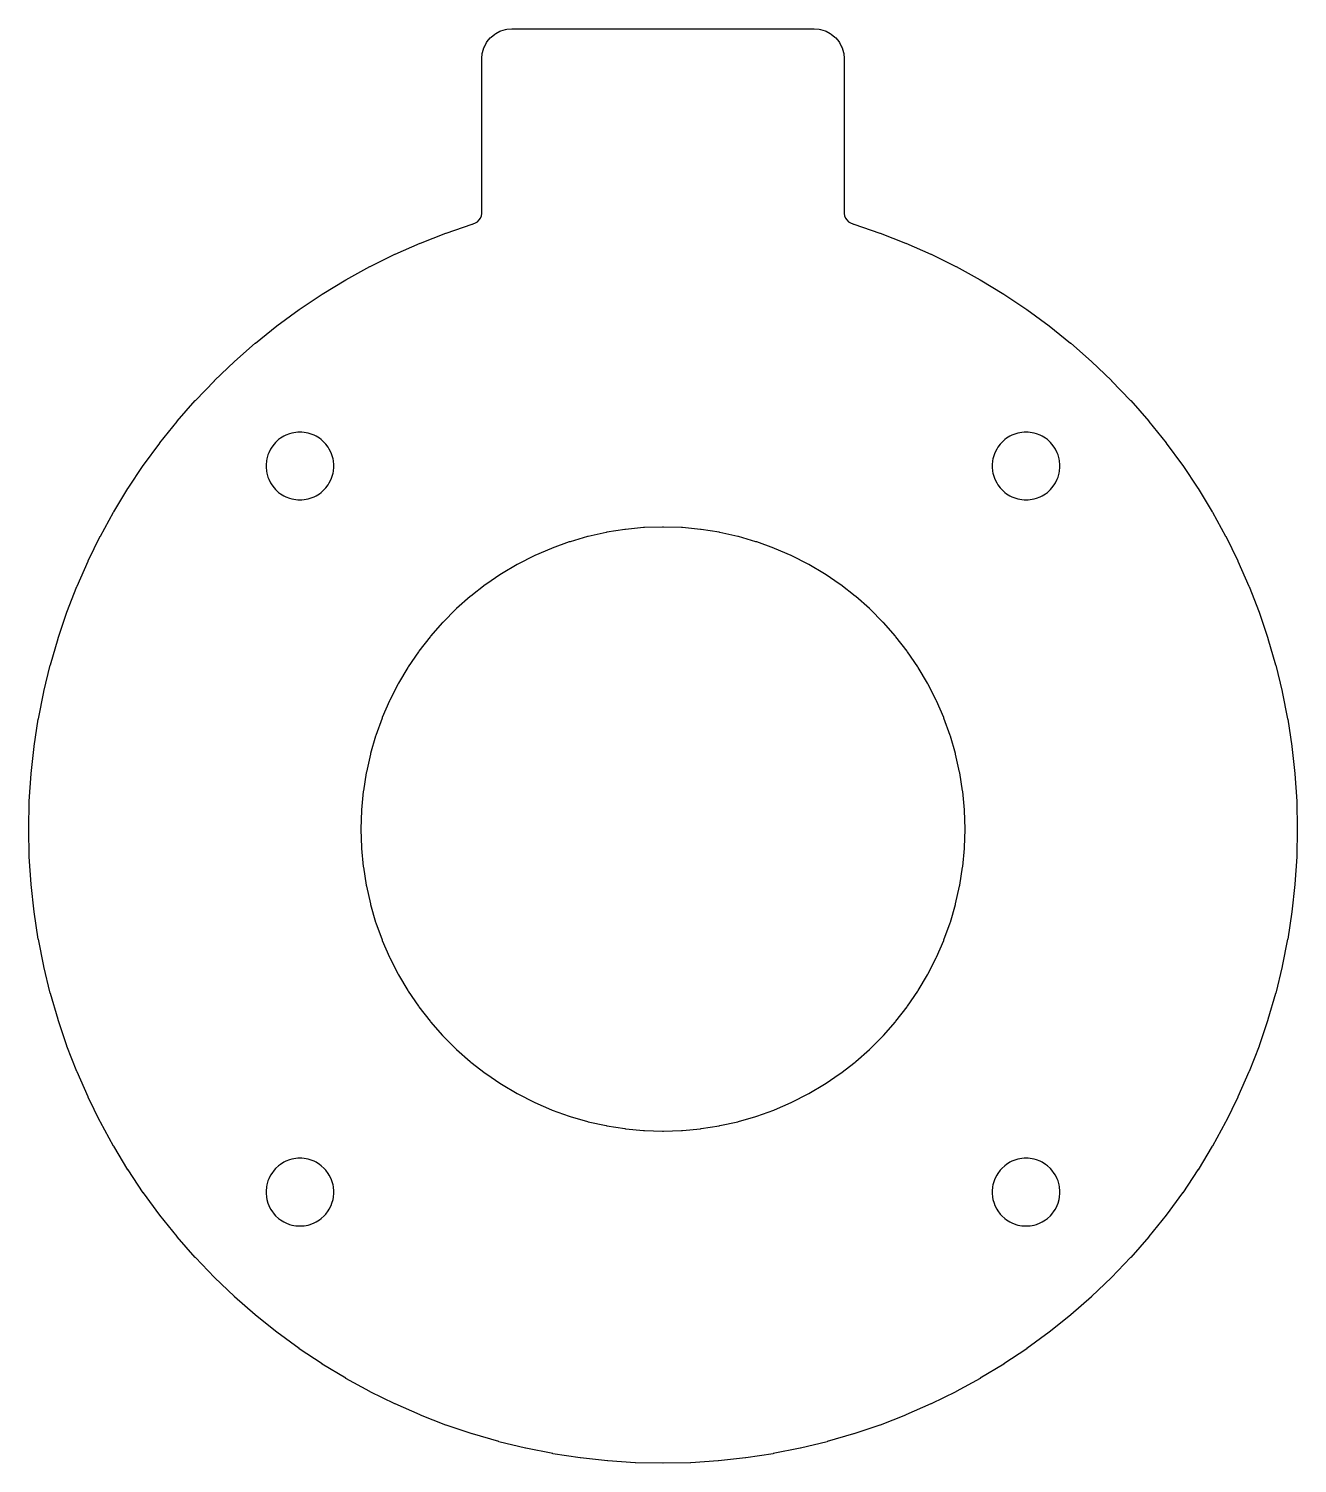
# Model space of a CAD drawing. Header units: millimetres. Extents: x -42 to 42, y -42 to 53.
import ezdxf

# ---------------------------------------------------------------- set-up
doc = ezdxf.new("R2010")
doc.units = ezdxf.units.MM
doc.layers.add('CUT', color=1, linetype='Continuous')

msp = doc.modelspace()

# ---------------------------------------------------------------- linework, layer by layer
at = {"layer": 'CUT'}
for points in [[(-12.5646, 40.0751), (-12.4179, 40.1341), (-12.2857, 40.2208), (-12.1732, 40.3318), (-12.0847, 40.4627), (-12.0236, 40.6085), (-11.9924, 40.7635), (-11.9923, 40.9215), (-11.9981, 40.9805), (-12, 41.0196), (-12, 50.9804), (-11.9981, 51.0195), (-11.9654, 51.3511), (-11.9502, 51.4278), (-11.8592, 51.7278), (-11.8292, 51.8), (-11.6815, 52.0765), (-11.638, 52.1415), (-11.4391, 52.3838), (-11.3838, 52.4391), (-11.1415, 52.638), (-11.0765, 52.6815), (-10.8, 52.8292), (-10.7278, 52.8592), (-10.4278, 52.9502), (-10.3511, 52.9654), (-10.0195, 52.9981), (-9.9804, 53), (9.9804, 53), (10.0195, 52.9981), (10.3511, 52.9654), (10.4278, 52.9502), (10.7278, 52.8592), (10.8, 52.8292), (11.0765, 52.6815), (11.1415, 52.638), (11.3838, 52.4391), (11.4391, 52.3838), (11.638, 52.1415), (11.6815, 52.0765), (11.8292, 51.8), (11.8592, 51.7278), (11.9502, 51.4278), (11.9654, 51.3511), (11.9981, 51.0195), (12, 50.9804), (12, 41.0196), (11.9981, 40.9805), (11.9923, 40.9215), (11.9924, 40.7635), (12.0236, 40.6085), (12.0847, 40.4627), (12.1732, 40.3318), (12.2857, 40.2208), (12.4179, 40.1341), (12.5646, 40.0751), (12.6213, 40.0586), (12.6379, 40.0533), (14.3566, 39.4699), (14.373, 39.4639), (16.0646, 38.8061), (16.0807, 38.7994), (17.742, 38.0684), (17.7578, 38.0611), (19.3856, 37.2583), (19.4011, 37.2503), (20.9923, 36.3773), (21.0075, 36.3685), (22.5591, 35.427), (22.5738, 35.4176), (24.083, 34.4092), (24.0972, 34.3992), (25.5609, 33.326), (25.5748, 33.3154), (26.9903, 32.1793), (27.0036, 32.1681), (28.3682, 30.9714), (28.3811, 30.9596), (29.6922, 29.7045), (29.7045, 29.6922), (30.9596, 28.3811), (30.9714, 28.3682), (32.1681, 27.0036), (32.1793, 26.9903), (33.3154, 25.5748), (33.326, 25.5609), (34.3992, 24.0972), (34.4092, 24.083), (35.4176, 22.5738), (35.427, 22.5591), (36.3685, 21.0075), (36.3773, 20.9923), (37.2503, 19.4011), (37.2583, 19.3856), (38.0611, 17.7578), (38.0684, 17.742), (38.7994, 16.0807), (38.8061, 16.0646), (39.4639, 14.373), (39.4699, 14.3566), (40.0533, 12.6379), (40.0586, 12.6213), (40.5664, 10.8788), (40.571, 10.8619), (41.0024, 9.0989), (41.0061, 9.0819), (41.3602, 7.3018), (41.3633, 7.2846), (41.6394, 5.4907), (41.6416, 5.4734), (41.8392, 3.6692), (41.8407, 3.6518), (41.9595, 1.8407), (41.9602, 1.8233), (41.9998, 0.0087), (41.9998, -0.0087), (41.9602, -1.8233), (41.9595, -1.8407), (41.8407, -3.6518), (41.8392, -3.6692), (41.6416, -5.4734), (41.6394, -5.4907), (41.3633, -7.2846), (41.3602, -7.3018), (41.0061, -9.0819), (41.0024, -9.0989), (40.571, -10.8619), (40.5664, -10.8788), (40.0586, -12.6213), (40.0533, -12.6379), (39.4699, -14.3566), (39.4639, -14.373), (38.8061, -16.0646), (38.7994, -16.0807), (38.0684, -17.742), (38.0611, -17.7578), (37.2583, -19.3856), (37.2503, -19.4011), (36.3773, -20.9923), (36.3685, -21.0075), (35.427, -22.5591), (35.4176, -22.5738), (34.4092, -24.083), (34.3992, -24.0972), (33.326, -25.5609), (33.3154, -25.5748), (32.1793, -26.9903), (32.1681, -27.0036), (30.9714, -28.3682), (30.9596, -28.3811), (29.7045, -29.6922), (29.6922, -29.7045), (28.3811, -30.9596), (28.3682, -30.9714), (27.0036, -32.1681), (26.9903, -32.1793), (25.5748, -33.3154), (25.5609, -33.326), (24.0972, -34.3992), (24.083, -34.4092), (22.5738, -35.4176), (22.5591, -35.427), (21.0075, -36.3685), (20.9923, -36.3773), (19.4011, -37.2503), (19.3856, -37.2583), (17.7578, -38.0611), (17.742, -38.0684), (16.0807, -38.7994), (16.0646, -38.8061), (14.373, -39.4639), (14.3566, -39.4699), (12.6379, -40.0533), (12.6213, -40.0586), (10.8788, -40.5664), (10.8619, -40.571), (9.0989, -41.0024), (9.0819, -41.0061), (7.3018, -41.3602), (7.2846, -41.3633), (5.4907, -41.6394), (5.4734, -41.6416), (3.6692, -41.8392), (3.6518, -41.8407), (1.8407, -41.9595), (1.8233, -41.9602), (0.0087, -41.9998), (-0.0087, -41.9998), (-1.8233, -41.9602), (-1.8407, -41.9595), (-3.6518, -41.8407), (-3.6692, -41.8392), (-5.4734, -41.6416), (-5.4907, -41.6394), (-7.2846, -41.3633), (-7.3018, -41.3602), (-9.0819, -41.0061), (-9.0989, -41.0024), (-10.8619, -40.571), (-10.8788, -40.5664), (-12.6213, -40.0586), (-12.6379, -40.0533), (-14.3566, -39.4699), (-14.373, -39.4639), (-16.0646, -38.8061), (-16.0807, -38.7994), (-17.742, -38.0684), (-17.7578, -38.0611), (-19.3856, -37.2583), (-19.4011, -37.2503), (-20.9923, -36.3773), (-21.0075, -36.3685), (-22.5591, -35.427), (-22.5738, -35.4176), (-24.083, -34.4092), (-24.0972, -34.3992), (-25.5609, -33.326), (-25.5748, -33.3154), (-26.9903, -32.1793), (-27.0036, -32.1681), (-28.3682, -30.9714), (-28.3811, -30.9596), (-29.6922, -29.7045), (-29.7045, -29.6922), (-30.9596, -28.3811), (-30.9714, -28.3682), (-32.1681, -27.0036), (-32.1793, -26.9903), (-33.3154, -25.5748), (-33.326, -25.5609), (-34.3992, -24.0972), (-34.4092, -24.083), (-35.4176, -22.5738), (-35.427, -22.5591), (-36.3685, -21.0075), (-36.3773, -20.9923), (-37.2503, -19.4011), (-37.2583, -19.3856), (-38.0611, -17.7578), (-38.0684, -17.742), (-38.7994, -16.0807), (-38.8061, -16.0646), (-39.4639, -14.373), (-39.4699, -14.3566), (-40.0533, -12.6379), (-40.0586, -12.6213), (-40.5664, -10.8788), (-40.571, -10.8619), (-41.0024, -9.0989), (-41.0061, -9.0819), (-41.3602, -7.3018), (-41.3633, -7.2846), (-41.6394, -5.4907), (-41.6416, -5.4734), (-41.8392, -3.6692), (-41.8407, -3.6518), (-41.9595, -1.8407), (-41.9602, -1.8233), (-41.9998, -0.0087), (-41.9998, 0.0087), (-41.9602, 1.8233), (-41.9595, 1.8407), (-41.8407, 3.6518), (-41.8392, 3.6692), (-41.6416, 5.4734), (-41.6394, 5.4907), (-41.3633, 7.2846), (-41.3602, 7.3018), (-41.0061, 9.0819), (-41.0024, 9.0989), (-40.571, 10.8619), (-40.5664, 10.8788), (-40.0586, 12.6213), (-40.0533, 12.6379), (-39.4699, 14.3566), (-39.4639, 14.373), (-38.8061, 16.0646), (-38.7994, 16.0807), (-38.0684, 17.742), (-38.0611, 17.7578), (-37.2583, 19.3856), (-37.2503, 19.4011), (-36.3773, 20.9923), (-36.3685, 21.0075), (-35.427, 22.5591), (-35.4176, 22.5738), (-34.4092, 24.083), (-34.3992, 24.0972), (-33.326, 25.5609), (-33.3154, 25.5748), (-32.1793, 26.9903), (-32.1681, 27.0036), (-30.9714, 28.3682), (-30.9596, 28.3811), (-29.7045, 29.6922), (-29.6922, 29.7045), (-28.3811, 30.9596), (-28.3682, 30.9714), (-27.0036, 32.1681), (-26.9903, 32.1793), (-25.5748, 33.3154), (-25.5609, 33.326), (-24.0972, 34.3992), (-24.083, 34.4092), (-22.5738, 35.4176), (-22.5591, 35.427), (-21.0075, 36.3685), (-20.9923, 36.3773), (-19.4011, 37.2503), (-19.3856, 37.2583), (-17.7578, 38.0611), (-17.742, 38.0684), (-16.0807, 38.7994), (-16.0646, 38.8061), (-14.373, 39.4639), (-14.3566, 39.4699), (-12.6379, 40.0533), (-12.6213, 40.0586)], [(-22.0956, 25.1597), (-22.1733, 25.2853), (-22.3342, 25.4983), (-22.4336, 25.6074), (-22.6309, 25.7872), (-22.7487, 25.8762), (-22.9757, 26.0167), (-23.1078, 26.0825), (-23.3568, 26.179), (-23.4988, 26.2194), (-23.7612, 26.2684), (-23.9082, 26.282), (-24.1751, 26.282), (-24.3221, 26.2684), (-24.5845, 26.2194), (-24.7265, 26.179), (-24.9754, 26.0825), (-25.1076, 26.0167), (-25.3345, 25.8762), (-25.4523, 25.7872), (-25.6496, 25.6074), (-25.7491, 25.4983), (-25.9099, 25.2853), (-25.9877, 25.1597), (-26.1067, 24.9208), (-26.16, 24.7831), (-26.233, 24.5264), (-26.2602, 24.3813), (-26.2848, 24.1154), (-26.2848, 23.9678), (-26.2602, 23.702), (-26.233, 23.5569), (-26.16, 23.3001), (-26.1067, 23.1625), (-25.9877, 22.9235), (-25.9099, 22.798), (-25.7491, 22.585), (-25.6496, 22.4759), (-25.4523, 22.296), (-25.3345, 22.2071), (-25.1076, 22.0665), (-24.9754, 22.0007), (-24.7265, 21.9043), (-24.5845, 21.8639), (-24.3221, 21.8149), (-24.1751, 21.8012), (-23.9082, 21.8012), (-23.7612, 21.8149), (-23.4988, 21.8639), (-23.3568, 21.9043), (-23.1078, 22.0007), (-22.9757, 22.0665), (-22.7487, 22.2071), (-22.6309, 22.296), (-22.4336, 22.4759), (-22.3342, 22.585), (-22.1733, 22.798), (-22.0956, 22.9235), (-21.9766, 23.1625), (-21.9233, 23.3001), (-21.8502, 23.5569), (-21.8231, 23.702), (-21.7985, 23.9678), (-21.7985, 24.1154), (-21.8231, 24.3813), (-21.8502, 24.5264), (-21.9233, 24.7831), (-21.9766, 24.9208)], [(25.7491, 25.4983), (25.6496, 25.6074), (25.4523, 25.7872), (25.3345, 25.8762), (25.1076, 26.0167), (24.9754, 26.0825), (24.7265, 26.179), (24.5845, 26.2194), (24.3221, 26.2684), (24.1751, 26.282), (23.9082, 26.282), (23.7612, 26.2684), (23.4988, 26.2194), (23.3568, 26.179), (23.1078, 26.0825), (22.9757, 26.0167), (22.7487, 25.8762), (22.6309, 25.7872), (22.4336, 25.6074), (22.3342, 25.4983), (22.1733, 25.2853), (22.0956, 25.1597), (21.9766, 24.9208), (21.9233, 24.7831), (21.8502, 24.5264), (21.8231, 24.3813), (21.7985, 24.1154), (21.7985, 23.9678), (21.8231, 23.702), (21.8502, 23.5569), (21.9233, 23.3001), (21.9766, 23.1625), (22.0956, 22.9235), (22.1733, 22.798), (22.3342, 22.585), (22.4336, 22.4759), (22.6309, 22.296), (22.7487, 22.2071), (22.9757, 22.0665), (23.1078, 22.0007), (23.3568, 21.9043), (23.4988, 21.8639), (23.7612, 21.8149), (23.9082, 21.8012), (24.1751, 21.8012), (24.3221, 21.8149), (24.5845, 21.8639), (24.7265, 21.9043), (24.9754, 22.0007), (25.1076, 22.0665), (25.3345, 22.2071), (25.4523, 22.296), (25.6496, 22.4759), (25.7491, 22.585), (25.9099, 22.798), (25.9877, 22.9235), (26.1067, 23.1625), (26.16, 23.3001), (26.233, 23.5569), (26.2602, 23.702), (26.2848, 23.9678), (26.2848, 24.1154), (26.2602, 24.3813), (26.233, 24.5264), (26.16, 24.7831), (26.1067, 24.9208), (25.9877, 25.1597), (25.9099, 25.2853)], [(19.0281, 6.1562), (19.0126, 6.204), (18.604, 7.3388), (18.5855, 7.3856), (18.1065, 8.4925), (18.0851, 8.538), (17.5375, 9.6127), (17.5133, 9.6567), (16.8994, 10.6949), (16.8724, 10.7373), (16.1945, 11.7349), (16.1649, 11.7756), (15.4257, 12.7286), (15.3936, 12.7673), (14.596, 13.6721), (14.5616, 13.7087), (13.7087, 14.5616), (13.6721, 14.596), (12.7673, 15.3936), (12.7286, 15.4257), (11.7756, 16.1649), (11.7349, 16.1945), (10.7373, 16.8724), (10.6949, 16.8994), (9.6567, 17.5133), (9.6127, 17.5375), (8.538, 18.0851), (8.4925, 18.1065), (7.3856, 18.5855), (7.3388, 18.604), (6.204, 19.0126), (6.1562, 19.0281), (4.9979, 19.3646), (4.9493, 19.3771), (3.7722, 19.6403), (3.7228, 19.6497), (2.5315, 19.8384), (2.4816, 19.8447), (1.2808, 19.9582), (1.2307, 19.9613), (0.0251, 19.9992), (-0.0251, 19.9992), (-1.2307, 19.9613), (-1.2808, 19.9582), (-2.4816, 19.8447), (-2.5315, 19.8384), (-3.7228, 19.6497), (-3.7722, 19.6403), (-4.9493, 19.3771), (-4.9979, 19.3646), (-6.1562, 19.0281), (-6.204, 19.0126), (-7.3388, 18.604), (-7.3856, 18.5855), (-8.4925, 18.1065), (-8.538, 18.0851), (-9.6127, 17.5375), (-9.6567, 17.5133), (-10.6949, 16.8994), (-10.7373, 16.8724), (-11.7349, 16.1945), (-11.7756, 16.1649), (-12.7286, 15.4257), (-12.7673, 15.3936), (-13.6721, 14.596), (-13.7087, 14.5616), (-14.5616, 13.7087), (-14.596, 13.6721), (-15.3936, 12.7673), (-15.4257, 12.7286), (-16.1649, 11.7756), (-16.1945, 11.7349), (-16.8724, 10.7373), (-16.8994, 10.6949), (-17.5133, 9.6567), (-17.5375, 9.6127), (-18.0851, 8.538), (-18.1065, 8.4925), (-18.5855, 7.3856), (-18.604, 7.3388), (-19.0126, 6.204), (-19.0281, 6.1562), (-19.3646, 4.9979), (-19.3771, 4.9493), (-19.6403, 3.7722), (-19.6497, 3.7228), (-19.8384, 2.5315), (-19.8447, 2.4816), (-19.9582, 1.2808), (-19.9613, 1.2307), (-19.9992, 0.0251), (-19.9992, -0.0251), (-19.9613, -1.2307), (-19.9582, -1.2808), (-19.8447, -2.4816), (-19.8384, -2.5315), (-19.6497, -3.7228), (-19.6403, -3.7722), (-19.3771, -4.9493), (-19.3646, -4.9979), (-19.0281, -6.1562), (-19.0126, -6.204), (-18.604, -7.3388), (-18.5855, -7.3856), (-18.1065, -8.4925), (-18.0851, -8.538), (-17.5375, -9.6127), (-17.5133, -9.6567), (-16.8994, -10.6949), (-16.8724, -10.7373), (-16.1945, -11.7349), (-16.1649, -11.7756), (-15.4257, -12.7286), (-15.3936, -12.7673), (-14.596, -13.6721), (-14.5616, -13.7087), (-13.7087, -14.5616), (-13.6721, -14.596), (-12.7673, -15.3936), (-12.7286, -15.4257), (-11.7756, -16.1649), (-11.7349, -16.1945), (-10.7373, -16.8724), (-10.6949, -16.8994), (-9.6567, -17.5133), (-9.6127, -17.5375), (-8.538, -18.0851), (-8.4925, -18.1065), (-7.3856, -18.5855), (-7.3388, -18.604), (-6.204, -19.0126), (-6.1562, -19.0281), (-4.9979, -19.3646), (-4.9493, -19.3771), (-3.7722, -19.6403), (-3.7228, -19.6497), (-2.5315, -19.8384), (-2.4816, -19.8447), (-1.2808, -19.9582), (-1.2307, -19.9613), (-0.0251, -19.9992), (0.0251, -19.9992), (1.2307, -19.9613), (1.2808, -19.9582), (2.4816, -19.8447), (2.5315, -19.8384), (3.7228, -19.6497), (3.7722, -19.6403), (4.9493, -19.3771), (4.9979, -19.3646), (6.1562, -19.0281), (6.204, -19.0126), (7.3388, -18.604), (7.3856, -18.5855), (8.4925, -18.1065), (8.538, -18.0851), (9.6127, -17.5375), (9.6567, -17.5133), (10.6949, -16.8994), (10.7373, -16.8724), (11.7349, -16.1945), (11.7756, -16.1649), (12.7286, -15.4257), (12.7673, -15.3936), (13.6721, -14.596), (13.7087, -14.5616), (14.5616, -13.7087), (14.596, -13.6721), (15.3936, -12.7673), (15.4257, -12.7286), (16.1649, -11.7756), (16.1945, -11.7349), (16.8724, -10.7373), (16.8994, -10.6949), (17.5133, -9.6567), (17.5375, -9.6127), (18.0851, -8.538), (18.1065, -8.4925), (18.5855, -7.3856), (18.604, -7.3388), (19.0126, -6.204), (19.0281, -6.1562), (19.3646, -4.9979), (19.3771, -4.9493), (19.6403, -3.7722), (19.6497, -3.7228), (19.8384, -2.5315), (19.8447, -2.4816), (19.9582, -1.2808), (19.9613, -1.2307), (19.9992, -0.0251), (19.9992, 0.0251), (19.9613, 1.2307), (19.9582, 1.2808), (19.8447, 2.4816), (19.8384, 2.5315), (19.6497, 3.7228), (19.6403, 3.7722), (19.3771, 4.9493), (19.3646, 4.9979)], [(-21.9233, -23.3001), (-21.9766, -23.1625), (-22.0956, -22.9235), (-22.1733, -22.798), (-22.3342, -22.585), (-22.4336, -22.4759), (-22.6309, -22.296), (-22.7487, -22.2071), (-22.9757, -22.0665), (-23.1078, -22.0007), (-23.3568, -21.9043), (-23.4988, -21.8639), (-23.7612, -21.8149), (-23.9082, -21.8012), (-24.1751, -21.8012), (-24.3221, -21.8149), (-24.5845, -21.8639), (-24.7265, -21.9043), (-24.9754, -22.0007), (-25.1076, -22.0665), (-25.3345, -22.2071), (-25.4523, -22.296), (-25.6496, -22.4759), (-25.7491, -22.585), (-25.9099, -22.798), (-25.9877, -22.9235), (-26.1067, -23.1625), (-26.16, -23.3001), (-26.233, -23.5569), (-26.2602, -23.702), (-26.2848, -23.9678), (-26.2848, -24.1154), (-26.2602, -24.3813), (-26.233, -24.5264), (-26.16, -24.7831), (-26.1067, -24.9208), (-25.9877, -25.1597), (-25.9099, -25.2853), (-25.7491, -25.4983), (-25.6496, -25.6074), (-25.4523, -25.7872), (-25.3345, -25.8762), (-25.1076, -26.0167), (-24.9754, -26.0825), (-24.7265, -26.179), (-24.5845, -26.2194), (-24.3221, -26.2684), (-24.1751, -26.282), (-23.9082, -26.282), (-23.7612, -26.2684), (-23.4988, -26.2194), (-23.3568, -26.179), (-23.1078, -26.0825), (-22.9757, -26.0167), (-22.7487, -25.8762), (-22.6309, -25.7872), (-22.4336, -25.6074), (-22.3342, -25.4983), (-22.1733, -25.2853), (-22.0956, -25.1597), (-21.9766, -24.9208), (-21.9233, -24.7831), (-21.8502, -24.5264), (-21.8231, -24.3813), (-21.7985, -24.1154), (-21.7985, -23.9678), (-21.8231, -23.702), (-21.8502, -23.5569)], [(26.2602, -23.702), (26.233, -23.5569), (26.16, -23.3001), (26.1067, -23.1625), (25.9877, -22.9235), (25.9099, -22.798), (25.7491, -22.585), (25.6496, -22.4759), (25.4523, -22.296), (25.3345, -22.2071), (25.1076, -22.0665), (24.9754, -22.0007), (24.7265, -21.9043), (24.5845, -21.8639), (24.3221, -21.8149), (24.1751, -21.8012), (23.9082, -21.8012), (23.7612, -21.8149), (23.4988, -21.8639), (23.3568, -21.9043), (23.1078, -22.0007), (22.9757, -22.0665), (22.7487, -22.2071), (22.6309, -22.296), (22.4336, -22.4759), (22.3342, -22.585), (22.1733, -22.798), (22.0956, -22.9235), (21.9766, -23.1625), (21.9233, -23.3001), (21.8502, -23.5569), (21.8231, -23.702), (21.7985, -23.9678), (21.7985, -24.1154), (21.8231, -24.3813), (21.8502, -24.5264), (21.9233, -24.7831), (21.9766, -24.9208), (22.0956, -25.1597), (22.1733, -25.2853), (22.3342, -25.4983), (22.4336, -25.6074), (22.6309, -25.7872), (22.7487, -25.8762), (22.9757, -26.0167), (23.1078, -26.0825), (23.3568, -26.179), (23.4988, -26.2194), (23.7612, -26.2684), (23.9082, -26.282), (24.1751, -26.282), (24.3221, -26.2684), (24.5845, -26.2194), (24.7265, -26.179), (24.9754, -26.0825), (25.1076, -26.0167), (25.3345, -25.8762), (25.4523, -25.7872), (25.6496, -25.6074), (25.7491, -25.4983), (25.9099, -25.2853), (25.9877, -25.1597), (26.1067, -24.9208), (26.16, -24.7831), (26.233, -24.5264), (26.2602, -24.3813), (26.2848, -24.1154), (26.2848, -23.9678)]]:
    msp.add_lwpolyline(points, close=True, dxfattribs=at)

doc.saveas('drawing.dxf')
